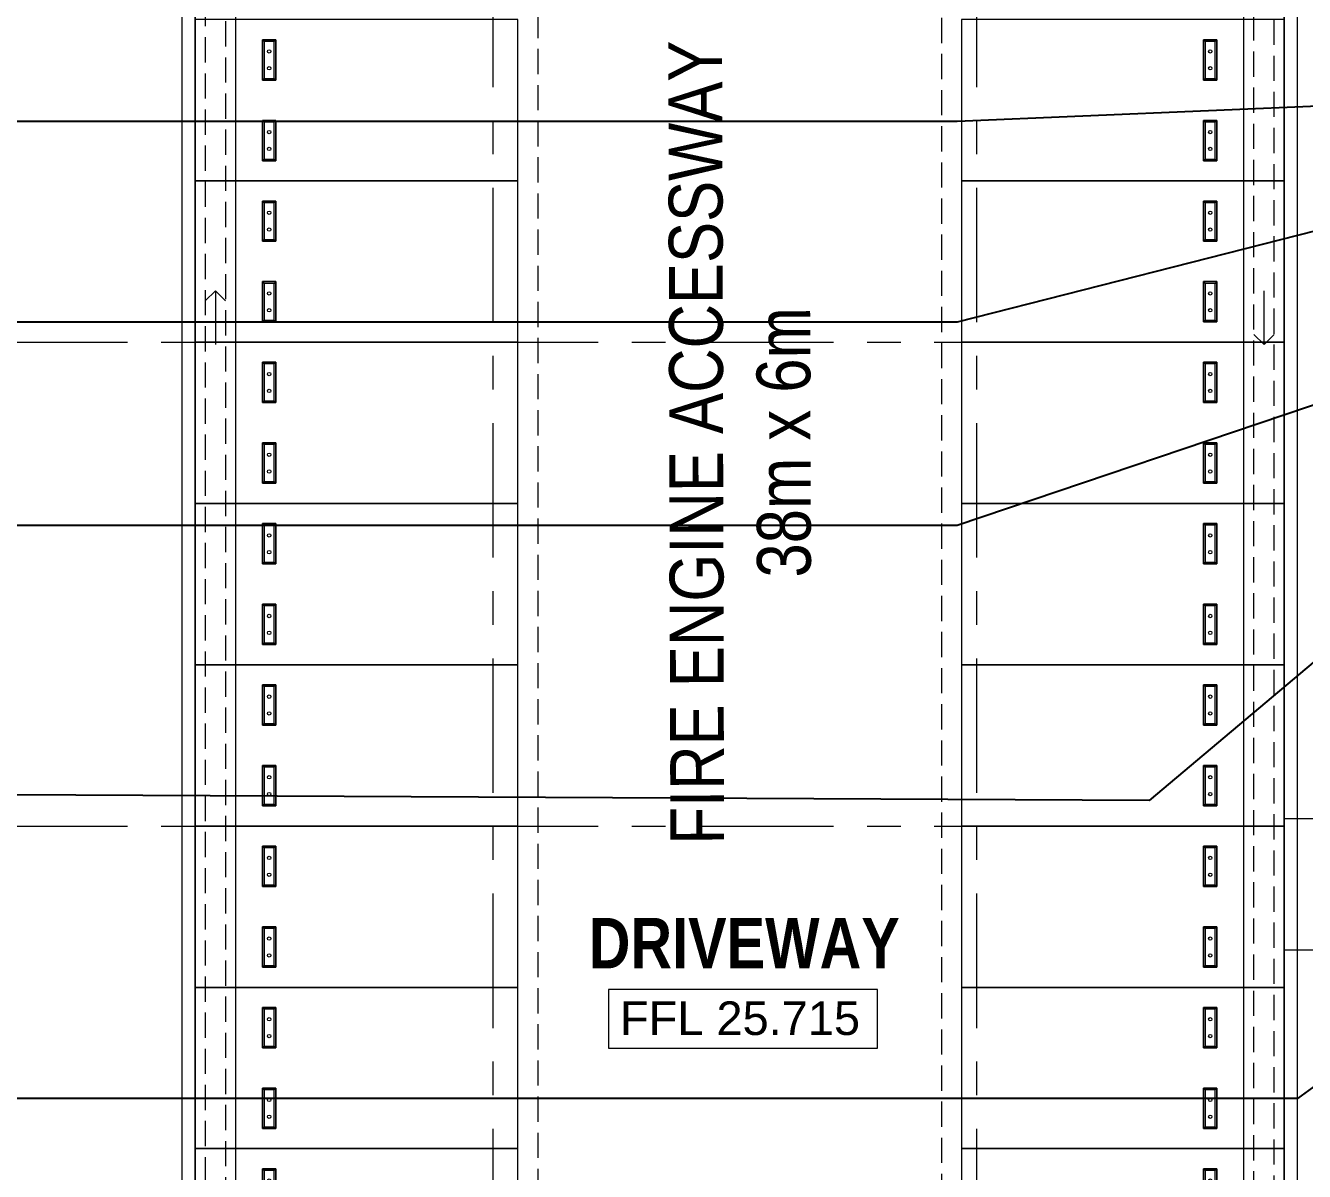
# Model space of a CAD drawing. Header units: millimetres. Extents: x 50620 to 404449, y -131543 to 97.
# Drawn here: x 327363 to 346388, y -47537 to -30488 of the extents above; entities that cross this region are included whole.
import ezdxf

# ---------------------------------------------------------------- set-up
doc = ezdxf.new("R2010")
doc.units = ezdxf.units.MM
for name, pattern in [('HIDDEN', [9.525, 6.35, -3.175]), ('IDA - Grid Line', [3500, 2000, -500, 500, -500]), ('IDA - Hidden 065', [537.5, 375, -162.5])]:
    doc.linetypes.add(name, pattern=pattern)
for name, color, linetype, lineweight in [('A-_ANOT----_D-1', 8, 'Continuous', 0), ('A-_ANOTTEXT_T', 8, 'Continuous', 0), ('A-_DETA----_E-1', 8, 'Continuous', 9), ('A-_DETA----_E-10', 8, 'IDA - Hidden 065', 9), ('A-_DETA----_E-2', 8, 'IDA - Hidden 065', 9), ('A-_FLOR----_E', 8, 'Continuous', 9), ('A-_WALL----_E', 8, 'Continuous', 9), ('C-_CPRK----_E', 8, 'Continuous', 9), ('E-LIGHT----E', 8, 'Continuous', 9), ('M-_ARCHI', 8, 'Continuous', 5), ('M_ACMV_ANNOTATION', 7, 'Continuous', 20)]:
    doc.layers.add(name, color=color, linetype=linetype, lineweight=lineweight)
doc.layers.add('S-_ANOTGRID_E-1', color=9, linetype='IDA - Grid Line', lineweight=5, true_color=0x808080)
doc.styles.add('Arial Narrow', font='ARIALN.TTF', dxfattribs={"height": 100})
doc.styles.add('Arial Narrow_B_4', font='ARIALNB.TTF', dxfattribs={"height": 500})
doc.styles.add('Arial_4', font='arial.ttf', dxfattribs={"height": 500})
doc.styles.get("Standard").update_dxf_attribs({"font": 'arial.ttf'})
doc.dimstyles.get("Standard").update_dxf_attribs({"dimtxt": 200, "dimasz": 150, "dimexe": 0.18, "dimexo": 0.0625, "dimgap": 10, "dimtad": 1, "dimtih": 1, "dimtoh": 1, "dimdec": 0, "dimzin": 0, "dimdsep": 46, "dimtxsty": 'Standard', "dimcen": 0.09, "dimclrd": 256, "dimclre": 256, "dimclrt": 256, "dimadec": 0, "dimazin": 0, "dimtfac": 1, "dimtdec": 0, "dimtofl": 0, "dimtmove": 0, "dimatfit": 3, "dimfxl": 1, "dimtolj": 1, "dimtzin": 0, "dimarcsym": 1})

# ---------------------------------------------------------------- blocks, each defined once
blk = doc.blocks.new('1599_DRAINAGE_SITE_2ND STY_dwg__U7-9002813-BLK 2 2ND STOREY PLAN')
at = {"layer": 'A-_DETA----_E-1'}
blk.add_line((0, 400), (0, -400), dxfattribs=at)
at = {"layer": 'A-_DETA----_E-1', "flags": 128}
blk.add_lwpolyline([(-150, 251), (0, 400), (150, 251)], dxfattribs=at)
blk = doc.blocks.new('1599_DRAINAGE_SITE_2ND STY_dwg__U4-9002809-BLK 2 2ND STOREY PLAN')
at = {"layer": 'A-_DETA----_E-1'}
blk.add_line((0, -400), (0, 400), dxfattribs=at)
at = {"layer": 'A-_DETA----_E-1', "flags": 128}
blk.add_lwpolyline([(-150, -251), (0, -400), (150, -251)], dxfattribs=at)
blk = doc.blocks.new('Spot Elevations - 16L x 3_5H - FFL - Magentar-4680237-BLK 2 2ND STOREY PLAN')
at = {"layer": 'A-_ANOT----_D-1'}
for p, q in [((16, 3.5), (0, 3.5)), ((0, 3.5), (0, 0)), ((16, 0), (16, 3.5)), ((0, 0), (16, 0))]:
    blk.add_line(p, q, dxfattribs=at)
blk = doc.blocks.new('IDA - Parking Lots - 4800L X 2400W - Non Perforated-V170-SITE_2ND STOREY PLAN')
at = {"layer": 'C-_CPRK----_E'}
for p, q in [((0, 0), (0, -4800)), ((2400, -4800), (2400, 0)), ((900, -1000), (300, -1000)), ((300, -1000), (300, -1200)), ((300, -1000), (900, -1000)), ((300, -1000), (325, -1025)), ((300, -1200), (300, -1000)), ((875, -1025), (325, -1025)), ((325, -1025), (325, -1175)), ((900, -1000), (875, -1025)), ((875, -1175), (875, -1025)), ((900, -1200), (900, -1000)), ((900, -1000), (900, -1200)), ((1500, -1000), (2100, -1000)), ((1500, -1000), (1525, -1025)), ((1500, -1200), (1500, -1000)), ((2100, -1000), (1500, -1000)), ((1500, -1000), (1500, -1200)), ((2075, -1025), (1525, -1025)), ((1525, -1025), (1525, -1175)), ((2100, -1000), (2075, -1025)), ((2075, -1175), (2075, -1025)), ((2100, -1000), (2100, -1200)), ((2100, -1200), (2100, -1000)), ((325, -1175), (300, -1200)), ((300, -1200), (900, -1200)), ((900, -1200), (300, -1200)), ((325, -1175), (875, -1175)), ((900, -1200), (875, -1175)), ((1500, -1200), (1525, -1175)), ((2100, -1200), (1500, -1200)), ((1500, -1200), (2100, -1200)), ((1525, -1175), (2075, -1175)), ((2075, -1175), (2100, -1200)), ((0, -4800), (2400, -4800))]:
    blk.add_line(p, q, dxfattribs=at)
for centre in [(475, -1100), (725, -1100), (1675, -1100), (1925, -1100)]:
    blk.add_circle(centre, 25, dxfattribs=at)
blk = doc.blocks.new('ARCHI 2ND_2024 09 11')
at = {"layer": 'A-_DETA----_E-1', "color": 8, "lineweight": 5, "flags": 128}
for points in [[(-55100, 11998.9), (-55100, -27000), (-38900, -27000), (-38900, 2250)], [(-54500, 11400), (-54500, -26400), (-50000, -26400)], [(-44000, -26400), (-39500, -26400), (-39500, 11400), (-44000, 11408)]]:
    blk.add_lwpolyline(points, dxfattribs=at)
at = {"layer": 'A-_DETA----_E-10', "lineweight": 5, "flags": 128}
blk.add_lwpolyline([(-44000, 11600), (-44000, -26400), (-50000, -26400), (-50000, 11600)], close=True, dxfattribs=at)
at = {"layer": 'A-_DETA----_E-2', "color": 8, "lineweight": 5, "flags": 128}
for points in [[(-54950, 11849.2), (-54950, -26850), (-50000, -26850)], [(-54650, 11549.7), (-54650, -26550), (-50000, -26550)], [(-44000, -26550), (-39350, -26550), (-39350, 11549.7)], [(-44000, -26850), (-39050, -26850), (-39050, 1850)]]:
    blk.add_lwpolyline(points, dxfattribs=at)
at = {"layer": 'A-_FLOR----_E', "color": 8, "lineweight": 5}
for p, q in [((-55100, 12000), (-55100, -26400)), ((-38900, -26400), (-38900, 12000))]:
    blk.add_line(p, q, dxfattribs=at)
at = {"layer": 'A-_WALL----_E', "color": 8, "lineweight": 5}
for p, q in [((-55300, 19732.1), (-55300, -28550)), ((-55100, -28550), (-55100, 19732.1)), ((-38900, 19732.1), (-38900, -28550)), ((-38700, -14294.4), (-38700, -109.5)), ((-38700, -28550), (-38700, -16244.4))]:
    blk.add_line(p, q, dxfattribs=at)
at = {"layer": 'A-_WALL----_E', "color": 8, "linetype": 'HIDDEN', "lineweight": 5, "ltscale": 1000}
blk.add_line((-38700, -16244.4), (-38700, -14294.4), dxfattribs=at)
at = {"layer": 'E-LIGHT----E', "color": 8, "lineweight": 5}
blk.add_lwpolyline([(-38900, -16244.4), (-38100, -16244.4), (-38100, -14294.4), (-38900, -14294.4)], close=True, dxfattribs=at)
at = {"layer": 'S-_ANOTGRID_E-1', "color": 8, "lineweight": 5}
for p, q in [((-50675, 26594.8), (-50675, -93697.5)), ((-43475, 26594.8), (-43475, -93697.5)), ((-72105.2, -7200), (-40813.8, -7200)), ((-72105.2, -14400), (-40813.8, -14400))]:
    blk.add_line(p, q, dxfattribs=at)
at = {"color": 8, "lineweight": 5, "extrusion": (5.42101e-20, -1.69407e-21, -1), "zscale": -0.9999999999999998}
for name, p in [('1599_DRAINAGE_SITE_2ND STY_dwg__U7-9002813-BLK 2 2ND STOREY PLAN', (54800, -6835)), ('1599_DRAINAGE_SITE_2ND STY_dwg__U4-9002809-BLK 2 2ND STOREY PLAN', (39200, -6835))]:
    blk.add_blockref(name, p, dxfattribs=at)
at = {"layer": 'A-_ANOT----_D-1', "color": 8, "lineweight": 5, "xscale": 249.9999999999999, "yscale": 249.9999999999999, "zscale": 249.9999999999999}
blk.add_blockref('Spot Elevations - 16L x 3_5H - FFL - Magentar-4680237-BLK 2 2ND STOREY PLAN', (-48951.4, -17706.9), dxfattribs=at)
at = {"layer": 'C-_CPRK----_E', "color": 8, "lineweight": 5}
for p, rotation in [((-55100, -4800), 90.0000000000586), ((-38900, -2400), 270.0000000000586), ((-55100, -7200), 90.0000000000586), ((-38900, -4800), 270.0000000000586), ((-55100, -9600), 90.0000000000586), ((-38900, -7200), 270.0000000000586), ((-55100, -12000), 90.0000000000586), ((-38900, -9600), 270.0000000000586), ((-55100, -14400), 90.0000000000586), ((-38900, -12000), 270.0000000000586), ((-55100, -16800), 90.0000000000586), ((-38900, -14400), 270.0000000000586), ((-55100, -19200), 90.0000000000586), ((-38900, -16800), 270.0000000000586), ((-55100, -21600), 90.0000000000586), ((-38900, -19200), 270.0000000000586)]:
    blk.add_blockref('IDA - Parking Lots - 4800L X 2400W - Non Perforated-V170-SITE_2ND STOREY PLAN', p, dxfattribs=dict(at, rotation=rotation))
at = {"layer": 'A-_ANOT----_D-1', "color": 8, "lineweight": 5, "insert": (-48781.6, -17009.3), "char_height": 500, "width": 4272.668, "attachment_point": 1, "line_spacing_factor": 0.941778, "style": 'Arial_4'}
blk.add_mtext('FFL 25.715', dxfattribs=at)
at = {"layer": 'A-_ANOTTEXT_T', "color": 8, "lineweight": 5, "insert": (-49246.8, -15767.3), "char_height": 750, "width": 5691.981, "attachment_point": 1, "style": 'Arial Narrow_B_4'}
blk.add_mtext('DRIVEWAY', dxfattribs=at)
at = {"layer": 'A-_DETA----_E-10', "lineweight": 5, "insert": (-48046.9, -8695.4), "char_height": 800, "width": 14403.249, "attachment_point": 2, "rotation": 90.14316, "line_spacing_factor": 0.974696, "style": 'Arial Narrow'}
blk.add_mtext('FIRE ENGINE ACCESSWAY\\P38m x 6m', dxfattribs=at)

msp = doc.modelspace()

# ---------------------------------------------------------------- block references
at = {"layer": 'M-_ARCHI', "lineweight": 5, "extrusion": (0.000419962, 1.0854e-05, 1), "rotation": 359.9999887056363}
msp.add_blockref('ARCHI 2ND_2024 09 11', (384987, -27998, 422), dxfattribs=at)

# ---------------------------------------------------------------- next in the draw order: leaders
at = {"layer": 'M_ACMV_ANNOTATION'}
for points in [[(353589, -31386, -258), (341222, -31915, -258), (327137, -31915, -258)], [(353711, -31716, -258), (341222, -34901, -258), (327112, -34901, -258)], [(354463, -33278, 29), (344078, -42019, 29), (327112, -41933, 29)], [(349290, -35198, -258), (341222, -37926, -258), (327112, -37926, -258)], [(354101, -40713, 22), (346287, -46452, 25), (326855, -46452, 33)], [(351568, -45167, -265), (345487, -51405, -262), (341287, -51405, -260)]]:
    msp.add_leader(points, dimstyle='Standard', override={"dimasz": 300, "dimtad": 0, "dimldrblk": 'DotBlank', "dimfxl": 100, "dimarcsym": 2}, dxfattribs=at)

doc.saveas('drawing.dxf')
